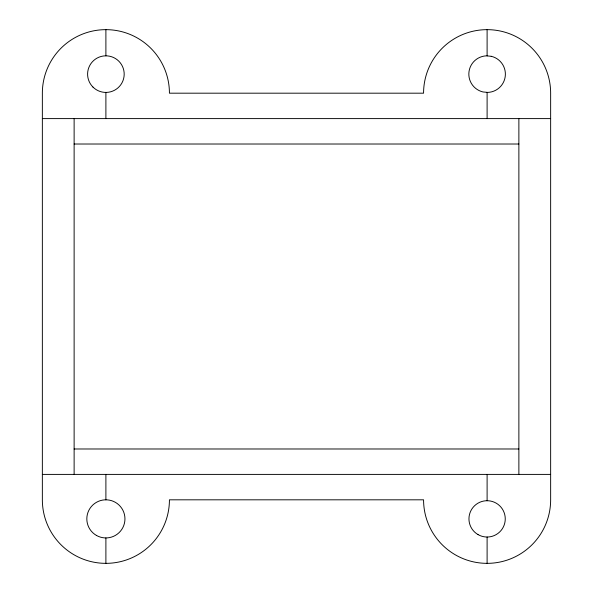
<?xml version="1.0" encoding="UTF-8"?>
<svg xmlns="http://www.w3.org/2000/svg" width="593" height="593" viewBox="0 0 593 593"><rect width="100%" height="100%" fill="white"/><g stroke="black" fill="none" stroke-linecap="round" stroke-linejoin="round"><path stroke-width="0.89" d="M42.355 118.6L550.645 118.6M74.125 144.017L518.875 144.017M74.125 448.983L518.875 448.983M42.355 474.4L550.645 474.4M518.875 118.6L518.875 474.4M487.105 29.65A63.533 63.533 0 0 0 423.572 93.183L169.428 93.183A63.533 63.533 0 0 0 105.895 29.65A63.533 63.533 0 0 0 42.355 93.183L42.355 499.817A63.533 63.533 0 0 0 105.895 563.35A63.533 63.533 0 0 0 169.428 499.817L423.572 499.817A63.533 63.533 0 0 0 487.105 563.35A63.533 63.533 0 0 0 550.645 499.817L550.645 93.183A63.533 63.533 0 0 0 487.105 29.65L487.105 55.898M487.105 92.352L487.105 118.6M487.105 474.4L487.105 500.722M487.105 537.028L487.105 563.35M105.895 29.65L105.895 55.824M105.895 92.426L105.895 118.6M105.895 474.4L105.895 499.817M105.895 537.933L105.895 563.35M74.125 118.6L74.125 474.4M491.226 56.298L486.468 55.838A18.301 18.301 0 0 0 482.991 91.952L487.742 92.412A18.301 18.301 0 0 0 491.226 56.298M478.032 534.597A18.153 18.153 0 0 0 505.258 518.875A18.153 18.153 0 0 0 478.032 503.153A18.153 18.153 0 0 0 478.032 534.597M92.953 87.067A18.301 18.301 0 0 0 123.566 78.862A18.301 18.301 0 0 0 101.158 56.454A18.301 18.301 0 0 0 92.953 87.067M96.362 535.383A19.058 19.058 0 0 0 124.953 518.875A19.058 19.058 0 0 0 96.362 502.367A19.058 19.058 0 0 0 96.362 535.383"/></g></svg>
